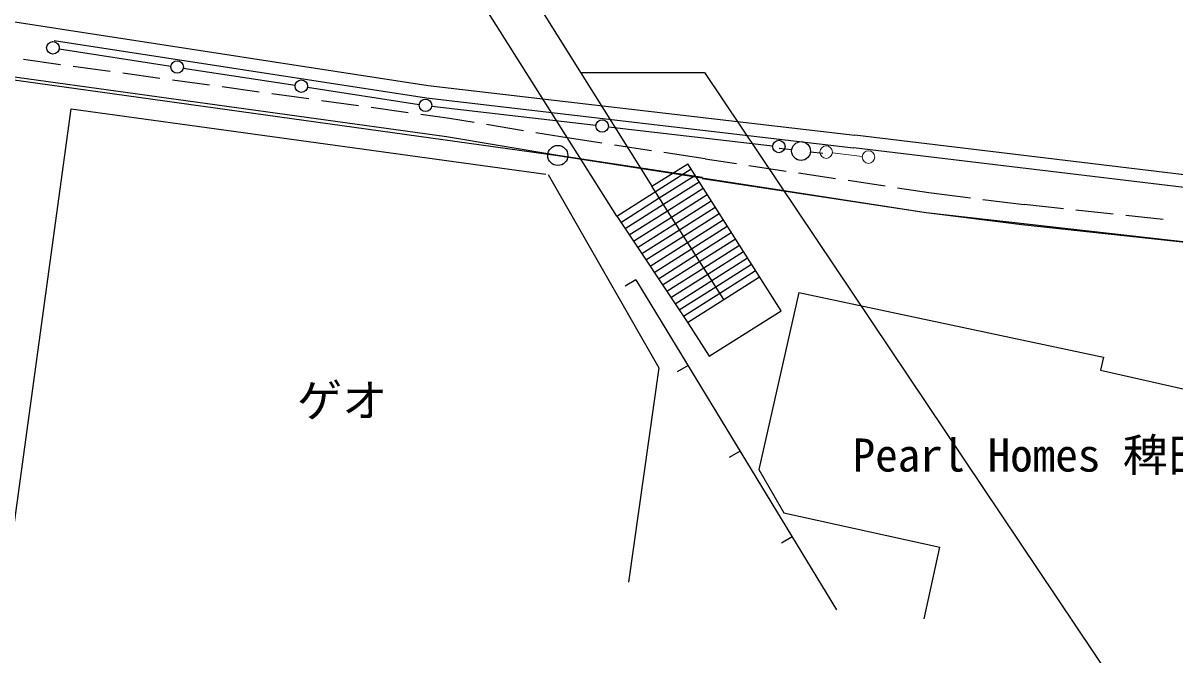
# Model space of a CAD drawing. Units: millimetres, scale not verified. Extents: x 40000 to 680000, y 20000 to 380000.
# Drawn here: x 308785 to 354736, y 237431 to 262660 of the extents above; entities that cross this region are included whole.
import ezdxf
from ezdxf.enums import TextEntityAlignment as Align

# ---------------------------------------------------------------- set-up
doc = ezdxf.new("R2010")
doc.units = ezdxf.units.MM
doc.header["$LTSCALE"] = 1000
for name, color, linetype, lineweight in [('M-BGD', 7, 'Continuous', 25), ('M-BMK-ROW', 30, 'Continuous', 25), ('M-STR-HTXT', 7, 'Continuous', 13), ('M-STR-STRC', 7, 'Continuous', 25)]:
    doc.layers.add(name, color=color, linetype=linetype, lineweight=lineweight)
doc.styles.add('ＭＳ ゴシック', font='')
doc.styles.get('ＭＳ ゴシック').set_extended_font_data('MS Gothic')

msp = doc.modelspace()

# ---------------------------------------------------------------- linework, layer by layer
at = {"layer": 'M-BGD'}
for p, q in [((322351, 274557), (333868, 256144)), ((332471, 254952), (320742, 273547)), ((310023, 261963), (324879, 259672)), ((325678, 258113), (301114, 261505)), ((310284, 260996), (308798, 261201)), ((312265, 260722), (310780, 260927)), ((314247, 260449), (312761, 260654)), ((316228, 260175), (314742, 260380)), ((318209, 259901), (316723, 260107)), ((320190, 259628), (318704, 259833)), ((324879, 259672), (341912, 257682)), ((307831, 238337), (310711, 259230)), ((310711, 259230), (329643, 256621)), ((322171, 259354), (320686, 259559)), ((324153, 259081), (322667, 259286)), ((325791, 258854), (324648, 259012)), ((326779, 258689), (325791, 258854)), ((328752, 258360), (327273, 258607)), ((330234, 258113), (329245, 258278)), ((330116, 257372), (325678, 258113)), ((331879, 257863), (330234, 258113)), ((333857, 257563), (332374, 257788)), ((335884, 256497), (330116, 257372)), ((335997, 257238), (334351, 257488)), ((339448, 257593), (338951, 257650)), ((340193, 257511), (340691, 257458)), ((357324, 255829), (341912, 257682)), ((334680, 256650), (333217, 256881)), ((333868, 256144), (335310, 257042)), ((339022, 251174), (335310, 257042)), ((335997, 257238), (337245, 257050)), ((337739, 256976), (339223, 256752)), ((329728, 256615), (334142, 248892)), ((332471, 254952), (335438, 256839)), ((334166, 255675), (335589, 256579)), ((335878, 256447), (344811, 255101)), ((339717, 256678), (341200, 256454)), ((336742, 251624), (333868, 256144)), ((334327, 255422), (335750, 256326)), ((334488, 255168), (335911, 256073)), ((341695, 256380), (343178, 256156)), ((343672, 256082), (344920, 255894)), ((332637, 254702), (334166, 255675)), ((334649, 254915), (336072, 255820)), ((334810, 254662), (336233, 255567)), ((344920, 255894), (346576, 255684)), ((347072, 255621), (348727, 255412)), ((332803, 254452), (334327, 255422)), ((332970, 254203), (334488, 255168)), ((334971, 254409), (336394, 255314)), ((335132, 254156), (336555, 255061)), ((344811, 255101), (348634, 254617)), ((350284, 255244), (348727, 255412)), ((352273, 255030), (350781, 255191)), ((332475, 254946), (335308, 250688)), ((333136, 253953), (334649, 254915)), ((333302, 253703), (334810, 254662)), ((335293, 253903), (336716, 254807)), ((348634, 254617), (356233, 253799)), ((354261, 254816), (352770, 254976)), ((333468, 253453), (334971, 254409)), ((333635, 253204), (335132, 254156)), ((335454, 253650), (336877, 254554)), ((335615, 253396), (337038, 254301)), ((333801, 252954), (335293, 253903)), ((333967, 252704), (335454, 253650)), ((335776, 253143), (337199, 254048)), ((335937, 252890), (337360, 253795)), ((334133, 252454), (335615, 253396)), ((336098, 252637), (337521, 253542)), ((336259, 252384), (337682, 253289)), ((334300, 252204), (335776, 253143)), ((334466, 251955), (335937, 252890)), ((336420, 252131), (337843, 253035)), ((336581, 251878), (338004, 252782)), ((333236, 252410), (332809, 252150)), ((333236, 252410), (341235, 239228)), ((334632, 251705), (336098, 252637)), ((334798, 251455), (336259, 252384)), ((336742, 251624), (338165, 252529)), ((334965, 251205), (336420, 252131)), ((335131, 250955), (336581, 251878)), ((339735, 251901), (338135, 244841)), ((339735, 251901), (351879, 249324)), ((335297, 250706), (336742, 251624)), ((336159, 249359), (339022, 251174)), ((335308, 250688), (336159, 249359)), ((351879, 249324), (351768, 248802)), ((334142, 248892), (332939, 240332)), ((335311, 248990), (334884, 248731)), ((351768, 248802), (357723, 247445)), ((337386, 245570), (336959, 245311)), ((338135, 244841), (339140, 243112)), ((339140, 243112), (345351, 241739)), ((339461, 242151), (339034, 241891)), ((344735, 238871), (345351, 241739))]:
    msp.add_line(p, q, dxfattribs=at)
msp.add_circle((339820, 257550), 375, dxfattribs=at)
at = {"layer": 'M-BMK-ROW'}
for points in [[(65317, 293667), (90134, 290293), (114185, 286995), (162019, 280483), (227461, 271532), (260230, 267107), (330116, 257372)], [(330116, 257372), (344811, 255101), (356233, 253799), (357239, 251218), (363839, 250747), (374971, 250415), (393360, 240061)]]:
    msp.add_lwpolyline(points, dxfattribs=at)
msp.add_circle((330116, 257372), 400, dxfattribs=at)
at = {"layer": 'M-STR-HTXT'}
msp.add_line((341073, 257477), (342264, 257337), dxfattribs=at)
for centre in [(340824, 257507), (342513, 257308)]:
    msp.add_circle(centre, 250, dxfattribs=at)
at = {"layer": 'M-STR-STRC'}
for p, q in [((300632, 263915), (310099, 262457)), ((310099, 262457), (324946, 260167)), ((310224, 261629), (314684, 260941)), ((315178, 260864), (319638, 260177)), ((331029, 260683), (335975, 260683)), ((335975, 260683), (353983, 233818)), ((320132, 260100), (324592, 259412)), ((324946, 260167), (341970, 258178)), ((325087, 259345), (331637, 258580)), ((332134, 258522), (338684, 257757)), ((357378, 256326), (341972, 258178))]:
    msp.add_line(p, q, dxfattribs=at)
for centre in [(309977, 261667), (314931, 260903), (319885, 260138), (324839, 259374), (331886, 258551), (338933, 257728)]:
    msp.add_circle(centre, 250, dxfattribs=at)

# ---------------------------------------------------------------- texts
at = {"layer": 'M-BGD', "style": 'ＭＳ ゴシック'}
for s, p in [('ゲオ', (319715, 246542)), ('Pearl Homes 稗田', (341878, 244358))]:
    msp.add_text(s, height=1320, dxfattribs=at).set_placement(p, align=Align.BOTTOM_LEFT)

doc.saveas('drawing.dxf')
